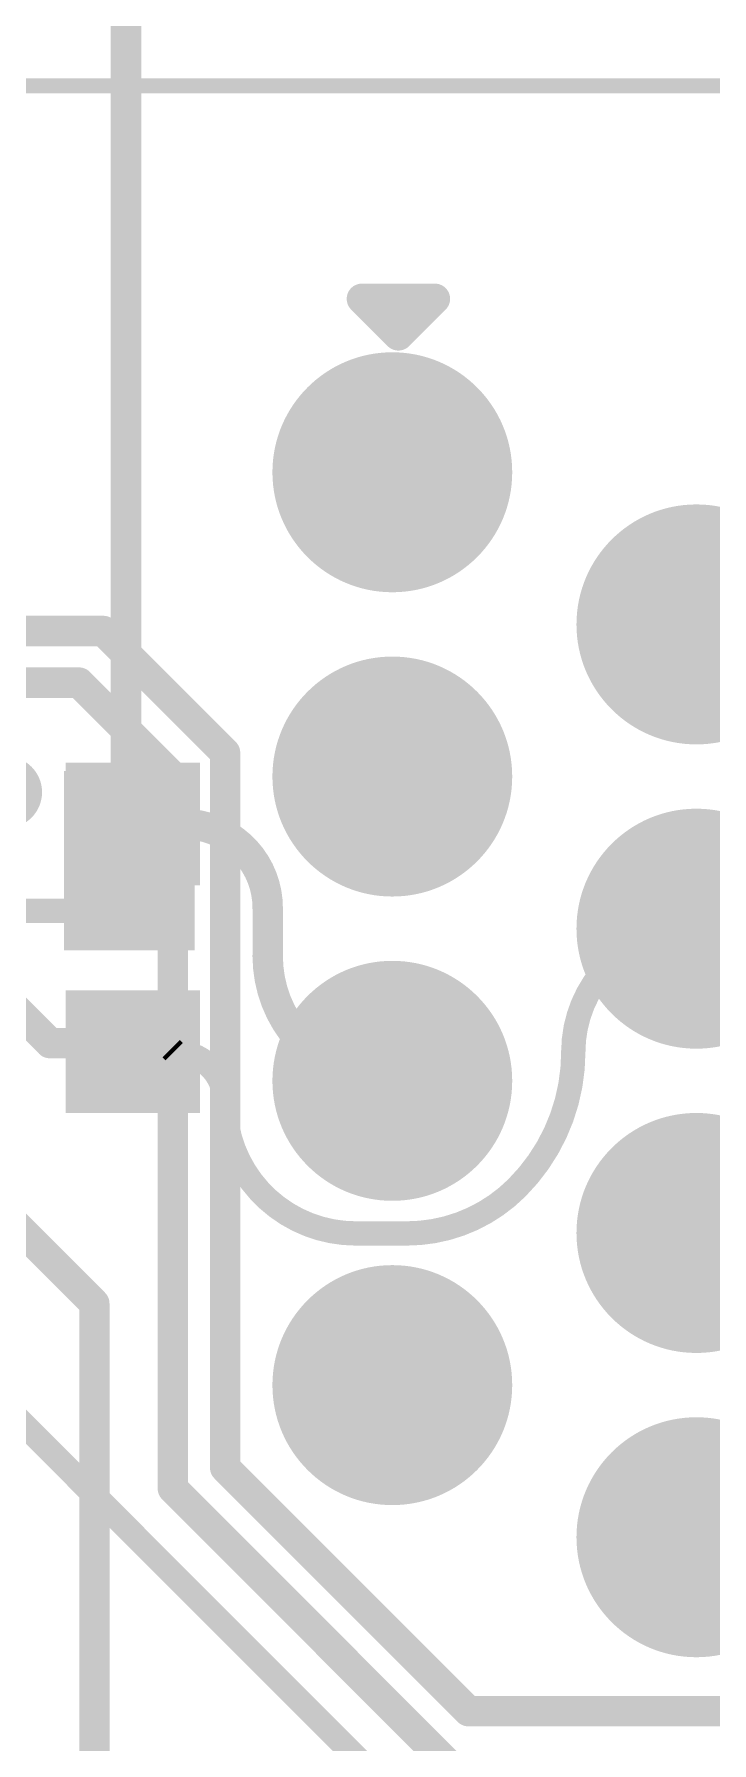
# Model space of a CAD drawing. Header units: millimetres. Extents: x -35.7 to 35.7, y -3.2 to 68.2.
# Drawn here: x -15.44 to -9.78, y 18.33 to 32.59 of the extents above; entities that cross this region are included whole.
import ezdxf

# ---------------------------------------------------------------- set-up
doc = ezdxf.new("R2010")
doc.units = ezdxf.units.MM
for name, color, linetype in [('BottomLayer', 5, 'Continuous'), ('BottomPaste', 16, 'Continuous'), ('BottomSolder', 6, 'Continuous'), ('MultiLayer', 9, 'Continuous'), ('PadHoleLayer', 156, 'Continuous'), ('TopLayer', 1, 'Continuous'), ('TopOverlay', 2, 'Continuous'), ('TopSolder', 216, 'Continuous'), ('ViaHoleLayer', 16, 'Continuous')]:
    doc.layers.add(name, color=color, linetype=linetype)

# ---------------------------------------------------------------- blocks, each defined once
blk = doc.blocks.new('SOT_23_B_26')
at = {"layer": 'BottomLayer'}
for points in [[(-1.36, 1.46), (-0.54, 1.46), (-0.54, 0.54), (-1.36, 0.54)], [(0.54, 1.46), (1.36, 1.46), (1.36, 0.54), (0.54, 0.54)], [(-0.41, -0.54), (0.41, -0.54), (0.41, -1.46), (-0.41, -1.46)]]:
    blk.add_hatch(color=5, dxfattribs=at).paths.add_polyline_path(points)
at = {"layer": 'BottomPaste'}
for points in [[(-1.36, 1.46), (-0.54, 1.46), (-0.54, 0.54), (-1.36, 0.54)], [(0.54, 1.46), (1.36, 1.46), (1.36, 0.54), (0.54, 0.54)], [(-0.41, -0.54), (0.41, -0.54), (0.41, -1.46), (-0.41, -1.46)]]:
    blk.add_hatch(color=16, dxfattribs=at).paths.add_polyline_path(points)
at = {"layer": 'BottomSolder'}
for points in [[(-1.462, 1.562), (-0.438, 1.562), (-0.438, 0.438), (-1.462, 0.438)], [(0.438, 1.562), (1.462, 1.562), (1.462, 0.438), (0.438, 0.438)], [(-0.512, -0.438), (0.512, -0.438), (0.512, -1.562), (-0.512, -1.562)]]:
    blk.add_hatch(color=6, dxfattribs=at).paths.add_polyline_path(points)
blk = doc.blocks.new('0855115001_58')
at = {"layer": 'BottomLayer'}
h = blk.add_hatch(color=5, dxfattribs=at)
edge = h.paths.add_edge_path()
edge.add_arc((-3.175, 4.445), 0.9, 0, 360)
h = blk.add_hatch(color=5, dxfattribs=at)
edge = h.paths.add_edge_path()
edge.add_arc((-0.635, 4.445), 0.9, 0, 360)
h = blk.add_hatch(color=5, dxfattribs=at)
edge = h.paths.add_edge_path()
edge.add_arc((1.905, 4.445), 0.9, 0, 360)
h = blk.add_hatch(color=5, dxfattribs=at)
edge = h.paths.add_edge_path()
edge.add_arc((4.445, 4.445), 0.9, 0, 360)
h = blk.add_hatch(color=5, dxfattribs=at)
edge = h.paths.add_edge_path()
edge.add_arc((-4.445, 1.905), 0.9, 0, 360)
h = blk.add_hatch(color=5, dxfattribs=at)
edge = h.paths.add_edge_path()
edge.add_arc((-1.905, 1.905), 0.9, 0, 360)
h = blk.add_hatch(color=5, dxfattribs=at)
edge = h.paths.add_edge_path()
edge.add_arc((0.635, 1.905), 0.9, 0, 360)
h = blk.add_hatch(color=5, dxfattribs=at)
edge = h.paths.add_edge_path()
edge.add_arc((3.175, 1.905), 0.9, 0, 360)
at = {"layer": 'BottomSolder'}
h = blk.add_hatch(color=6, dxfattribs=at)
edge = h.paths.add_edge_path()
edge.add_arc((-3.175, 4.445), 1.0016, 0, 360)
h = blk.add_hatch(color=6, dxfattribs=at)
edge = h.paths.add_edge_path()
edge.add_arc((-0.635, 4.445), 1.0016, 0, 360)
h = blk.add_hatch(color=6, dxfattribs=at)
edge = h.paths.add_edge_path()
edge.add_arc((1.905, 4.445), 1.0016, 0, 360)
h = blk.add_hatch(color=6, dxfattribs=at)
edge = h.paths.add_edge_path()
edge.add_arc((4.445, 4.445), 1.0016, 0, 360)
h = blk.add_hatch(color=6, dxfattribs=at)
edge = h.paths.add_edge_path()
edge.add_arc((-4.445, 1.905), 1.0016, 0, 360)
h = blk.add_hatch(color=6, dxfattribs=at)
edge = h.paths.add_edge_path()
edge.add_arc((-1.905, 1.905), 1.0016, 0, 360)
h = blk.add_hatch(color=6, dxfattribs=at)
edge = h.paths.add_edge_path()
edge.add_arc((0.635, 1.905), 1.0016, 0, 360)
h = blk.add_hatch(color=6, dxfattribs=at)
edge = h.paths.add_edge_path()
edge.add_arc((3.175, 1.905), 1.0016, 0, 360)
at = {"layer": 'MultiLayer'}
h = blk.add_hatch(color=9, dxfattribs=at)
edge = h.paths.add_edge_path()
edge.add_arc((-3.175, 4.445), 0.9, 0, 360)
h = blk.add_hatch(color=9, dxfattribs=at)
edge = h.paths.add_edge_path()
edge.add_arc((-0.635, 4.445), 0.9, 0, 360)
h = blk.add_hatch(color=9, dxfattribs=at)
edge = h.paths.add_edge_path()
edge.add_arc((1.905, 4.445), 0.9, 0, 360)
h = blk.add_hatch(color=9, dxfattribs=at)
edge = h.paths.add_edge_path()
edge.add_arc((4.445, 4.445), 0.9, 0, 360)
h = blk.add_hatch(color=9, dxfattribs=at)
edge = h.paths.add_edge_path()
edge.add_arc((-4.445, 1.905), 0.9, 0, 360)
h = blk.add_hatch(color=9, dxfattribs=at)
edge = h.paths.add_edge_path()
edge.add_arc((-1.905, 1.905), 0.9, 0, 360)
h = blk.add_hatch(color=9, dxfattribs=at)
edge = h.paths.add_edge_path()
edge.add_arc((0.635, 1.905), 0.9, 0, 360)
h = blk.add_hatch(color=9, dxfattribs=at)
edge = h.paths.add_edge_path()
edge.add_arc((3.175, 1.905), 0.9, 0, 360)
at = {"layer": 'PadHoleLayer'}
h = blk.add_hatch(color=156, dxfattribs=at)
edge = h.paths.add_edge_path()
edge.add_arc((-3.175, 4.445), 0.5, 0, 360)
h = blk.add_hatch(color=156, dxfattribs=at)
edge = h.paths.add_edge_path()
edge.add_arc((-0.635, 4.445), 0.5, 0, 360)
h = blk.add_hatch(color=156, dxfattribs=at)
edge = h.paths.add_edge_path()
edge.add_arc((1.905, 4.445), 0.5, 0, 360)
h = blk.add_hatch(color=156, dxfattribs=at)
edge = h.paths.add_edge_path()
edge.add_arc((4.445, 4.445), 0.5, 0, 360)
h = blk.add_hatch(color=156, dxfattribs=at)
edge = h.paths.add_edge_path()
edge.add_arc((-4.445, 1.905), 0.5, 0, 360)
h = blk.add_hatch(color=156, dxfattribs=at)
edge = h.paths.add_edge_path()
edge.add_arc((-1.905, 1.905), 0.5, 0, 360)
h = blk.add_hatch(color=156, dxfattribs=at)
edge = h.paths.add_edge_path()
edge.add_arc((0.635, 1.905), 0.5, 0, 360)
h = blk.add_hatch(color=156, dxfattribs=at)
edge = h.paths.add_edge_path()
edge.add_arc((3.175, 1.905), 0.5, 0, 360)
at = {"layer": 'TopLayer'}
h = blk.add_hatch(color=1, dxfattribs=at)
edge = h.paths.add_edge_path()
edge.add_arc((-3.175, 4.445), 0.9, 0, 360)
h = blk.add_hatch(color=1, dxfattribs=at)
edge = h.paths.add_edge_path()
edge.add_arc((-0.635, 4.445), 0.9, 0, 360)
h = blk.add_hatch(color=1, dxfattribs=at)
edge = h.paths.add_edge_path()
edge.add_arc((1.905, 4.445), 0.9, 0, 360)
h = blk.add_hatch(color=1, dxfattribs=at)
edge = h.paths.add_edge_path()
edge.add_arc((4.445, 4.445), 0.9, 0, 360)
h = blk.add_hatch(color=1, dxfattribs=at)
edge = h.paths.add_edge_path()
edge.add_arc((-4.445, 1.905), 0.9, 0, 360)
h = blk.add_hatch(color=1, dxfattribs=at)
edge = h.paths.add_edge_path()
edge.add_arc((-1.905, 1.905), 0.9, 0, 360)
h = blk.add_hatch(color=1, dxfattribs=at)
edge = h.paths.add_edge_path()
edge.add_arc((0.635, 1.905), 0.9, 0, 360)
h = blk.add_hatch(color=1, dxfattribs=at)
edge = h.paths.add_edge_path()
edge.add_arc((3.175, 1.905), 0.9, 0, 360)
at = {"layer": 'TopSolder'}
h = blk.add_hatch(color=216, dxfattribs=at)
edge = h.paths.add_edge_path()
edge.add_arc((-3.175, 4.445), 1.0016, 0, 360)
h = blk.add_hatch(color=216, dxfattribs=at)
edge = h.paths.add_edge_path()
edge.add_arc((-0.635, 4.445), 1.0016, 0, 360)
h = blk.add_hatch(color=216, dxfattribs=at)
edge = h.paths.add_edge_path()
edge.add_arc((1.905, 4.445), 1.0016, 0, 360)
h = blk.add_hatch(color=216, dxfattribs=at)
edge = h.paths.add_edge_path()
edge.add_arc((4.445, 4.445), 1.0016, 0, 360)
h = blk.add_hatch(color=216, dxfattribs=at)
edge = h.paths.add_edge_path()
edge.add_arc((-4.445, 1.905), 1.0016, 0, 360)
h = blk.add_hatch(color=216, dxfattribs=at)
edge = h.paths.add_edge_path()
edge.add_arc((-1.905, 1.905), 1.0016, 0, 360)
h = blk.add_hatch(color=216, dxfattribs=at)
edge = h.paths.add_edge_path()
edge.add_arc((0.635, 1.905), 1.0016, 0, 360)
h = blk.add_hatch(color=216, dxfattribs=at)
edge = h.paths.add_edge_path()
edge.add_arc((3.175, 1.905), 1.0016, 0, 360)
at = {"layer": 'TopOverlay'}
for points, const_width in [([(-7.6708, -9.4488), (-7.6708, 5.715)], 0.127), ([(-5.588, 1.9558), (-5.8928, 2.2606)], 0.254), ([(-5.8928, 1.651), (-5.8928, 2.2606)], 0.254), ([(-5.8928, 1.651), (-5.588, 1.9558)], 0.254)]:
    blk.add_lwpolyline(points, dxfattribs=dict(at, const_width=const_width))
at = {"layer": 'TopOverlay', "const_width": 0.127}
for points in [[(-5.9563, 2.2606, 1), (-5.8293, 2.2606, 1)], [(-5.9563, 2.2606, 1), (-5.8293, 2.2606, 1)], [(-5.6515, 1.9558, 1), (-5.5245, 1.9558, 1)], [(-5.6515, 1.9558, 1), (-5.5245, 1.9558, 1)], [(-5.9563, 1.651, 1), (-5.8293, 1.651, 1)], [(-5.9563, 1.651, 1), (-5.8293, 1.651, 1)]]:
    blk.add_lwpolyline(points, format="xyb", close=True, dxfattribs=at)

msp = doc.modelspace()

# ---------------------------------------------------------------- hatches: boundary and pattern name
at = {"layer": 'BottomLayer'}
h = msp.add_hatch(color=5, dxfattribs=at)
edge = h.paths.add_edge_path()
edge.add_arc((-15.672, 26.264), 0.3, 0, 360)
msp.add_hatch(color=5, dxfattribs=at).paths.add_polyline_path([(-15.189, 24.943), (-14.097, 24.943), (-14.097, 26.441), (-15.189, 26.441)])
h = msp.add_hatch(color=5, dxfattribs=at)
edge = h.paths.add_edge_path()
edge.add_arc((-14.884, 25.273), 0.3, 0, 360)
at = {"layer": 'BottomSolder'}
h = msp.add_hatch(color=6, dxfattribs=at)
edge = h.paths.add_edge_path()
edge.add_arc((-14.884, 25.273), 0.15, 0, 360)
at = {"layer": 'TopLayer'}
h = msp.add_hatch(color=1, dxfattribs=at)
edge = h.paths.add_edge_path()
edge.add_arc((-15.672, 26.264), 0.3, 0, 360)
h = msp.add_hatch(color=1, dxfattribs=at)
edge = h.paths.add_edge_path()
edge.add_arc((-14.884, 25.273), 0.3, 0, 360)
at = {"layer": 'TopSolder'}
h = msp.add_hatch(color=216, dxfattribs=at)
edge = h.paths.add_edge_path()
edge.add_arc((-14.884, 25.273), 0.15, 0, 360)
at = {"layer": 'ViaHoleLayer'}
h = msp.add_hatch(color=16, dxfattribs=at)
edge = h.paths.add_edge_path()
edge.add_arc((-14.884, 25.273), 0.15, 0, 360)

# ---------------------------------------------------------------- linework, layer by layer
at = {"layer": 'BottomLayer'}
for points, const_width in [([(-14.671, 26.055), (-14.671, 37.989)], 0.254), ([(-14.671, 26.055), (-14.614, 25.998)], 0.254), ([(-14.614, 25.998), (-14.187, 25.998)], 0.254), ([(-14.707, 25.905), (-14.614, 25.998)], 0.203), ([(-14.707, 25.273), (-14.707, 25.905)], 0.203), ([(-13.487, 24.897), (-13.487, 25.298)], 0.254), ([(-15.672, 24.536), (-15.306, 24.17)], 0.254), ([(-17.337, 24.398), (-14.935, 21.996)], 0.254), ([(-15.306, 24.17), (-14.686, 24.17)], 0.254), ([(-14.686, 24.17), (-14.64, 24.124)], 0.254), ([(-14.64, 24.124), (-14.614, 24.098)], 0.254), ([(-14.64, 24.124), (-14.294, 24.124)], 0.203), ([(-14.294, 24.124), (-14.268, 24.098)], 0.203), ([(-10.934, 24.098), (-10.934, 24.098)], 0.203), ([(-12.751, 22.581), (-12.326, 22.581)], 0.203), ([(-14.935, 16.375), (-14.935, 21.996)], 0.254)]:
    msp.add_lwpolyline(points, dxfattribs=dict(at, const_width=const_width))
for points, const_width in [([(-14.734, 26.055, 1), (-14.607, 26.055, 1)], 0.127), ([(-14.734, 26.055, 1), (-14.607, 26.055, 1)], 0.127), ([(-14.677, 25.998, 1), (-14.55, 25.998, 1)], 0.127), ([(-14.677, 25.998, 1), (-14.55, 25.998, 1)], 0.127), ([(-14.251, 25.998, 1), (-14.124, 25.998, 1)], 0.127), ([(-14.251, 25.998, 1), (-14.124, 25.998, 1)], 0.127), ([(-14.757, 25.905, 1), (-14.656, 25.905, 1)], 0.102), ([(-14.757, 25.905, 1), (-14.656, 25.905, 1)], 0.102), ([(-14.665, 25.998, 1), (-14.563, 25.998, 1)], 0.102), ([(-13.551, 25.298, 1), (-13.424, 25.298, 1)], 0.127), ([(-13.551, 25.298, 1), (-13.424, 25.298, 1)], 0.127), ([(-14.757, 25.273, 1), (-14.656, 25.273, 1)], 0.102), ([(-9.957, 25.125, 1), (-9.855, 25.125, 1)], 0.102), ([(-13.551, 24.897, 1), (-13.424, 24.897, 1)], 0.127), ([(-13.551, 24.897, 1), (-13.424, 24.897, 1)], 0.127), ([(-15.37, 24.17, 1), (-15.243, 24.17, 1)], 0.127), ([(-15.37, 24.17, 1), (-15.243, 24.17, 1)], 0.127), ([(-14.749, 24.17, 1), (-14.622, 24.17, 1)], 0.127), ([(-14.749, 24.17, 1), (-14.622, 24.17, 1)], 0.127), ([(-14.703, 24.124, 1), (-14.576, 24.124, 1)], 0.127), ([(-14.703, 24.124, 1), (-14.576, 24.124, 1)], 0.127), ([(-14.691, 24.124, 1), (-14.589, 24.124, 1)], 0.102), ([(-14.677, 24.098, 1), (-14.55, 24.098, 1)], 0.127), ([(-14.345, 24.124, 1), (-14.244, 24.124, 1)], 0.102), ([(-14.345, 24.124, 1), (-14.244, 24.124, 1)], 0.102), ([(-14.319, 24.098, 1), (-14.218, 24.098, 1)], 0.102), ([(-14.319, 24.098, 1), (-14.218, 24.098, 1)], 0.102), ([(-10.985, 24.098, 1), (-10.883, 24.098, 1)], 0.102), ([(-10.985, 24.098, 1), (-10.883, 24.098, 1)], 0.102), ([(-10.985, 24.098, 1), (-10.883, 24.098, 1)], 0.102), ([(-10.985, 24.098, 1), (-10.883, 24.098, 1)], 0.102), ([(-12.509, 23.855, 1), (-12.383, 23.855, 1)], 0.127), ([(-13.894, 23.673, 1), (-13.792, 23.673, 1)], 0.102), ([(-13.894, 23.673, 1), (-13.792, 23.673, 1)], 0.102), ([(-11.455, 22.962, 1), (-11.354, 22.962, 1)], 0.102), ([(-11.455, 22.962, 1), (-11.354, 22.962, 1)], 0.102), ([(-12.802, 22.581, 1), (-12.7, 22.581, 1)], 0.102), ([(-12.802, 22.581, 1), (-12.7, 22.581, 1)], 0.102), ([(-12.377, 22.581, 1), (-12.275, 22.581, 1)], 0.102), ([(-12.377, 22.581, 1), (-12.275, 22.581, 1)], 0.102), ([(-14.999, 21.996, 1), (-14.872, 21.996, 1)], 0.127), ([(-14.999, 21.996, 1), (-14.872, 21.996, 1)], 0.127)]:
    msp.add_lwpolyline(points, format="xyb", close=True, dxfattribs=dict(at, const_width=const_width))
for points, const_width in [([(-14.187, 25.998, -0.414214), (-13.487, 25.298)], 0.254), ([(-10.934, 24.098, -0.413842), (-9.906, 25.125)], 0.203), ([(-12.446, 23.855, -0.414214), (-13.487, 24.897)], 0.254), ([(-14.268, 24.098, -0.414214), (-13.843, 23.673)], 0.203), ([(-10.934, 24.098, -0.198998), (-11.405, 22.962)], 0.203), ([(-12.751, 22.581, -0.414214), (-13.843, 23.673)], 0.203), ([(-11.405, 22.962, -0.1992), (-12.326, 22.581)], 0.203)]:
    msp.add_lwpolyline(points, format="xyb", dxfattribs=dict(at, const_width=const_width))
at = {"layer": 'TopLayer'}
for points, const_width in [([(-20.295, 27.61), (-14.86, 27.61)], 0.254), ([(-14.86, 27.61), (-13.843, 26.594)], 0.254), ([(-20.476, 27.179), (-15.063, 27.179)], 0.254), ([(-15.063, 27.179), (-14.28, 26.395)], 0.254), ([(-13.843, 20.626), (-13.843, 26.594)], 0.254), ([(-14.28, 20.452), (-14.28, 26.395)], 0.254), ([(-15.94, 25.273), (-14.884, 25.273)], 0.203), ([(-12.446, 23.855), (-12.446, 24.155)], 0.203), ([(-16.002, 21.463), (-9.906, 15.367)], 0.203), ([(-13.843, 20.626), (-11.81, 18.593)], 0.254), ([(-14.28, 20.452), (-11.72, 17.892)], 0.254), ([(-11.81, 18.593), (-9.474, 18.593)], 0.254)]:
    msp.add_lwpolyline(points, dxfattribs=dict(at, const_width=const_width))
for points, const_width in [([(-14.923, 27.61, 1), (-14.796, 27.61, 1)], 0.127), ([(-14.923, 27.61, 1), (-14.796, 27.61, 1)], 0.127), ([(-15.126, 27.179, 1), (-14.999, 27.179, 1)], 0.127), ([(-15.126, 27.179, 1), (-14.999, 27.179, 1)], 0.127), ([(-13.906, 26.594, 1), (-13.78, 26.594, 1)], 0.127), ([(-13.906, 26.594, 1), (-13.78, 26.594, 1)], 0.127), ([(-14.343, 26.395, 1), (-14.216, 26.395, 1)], 0.127), ([(-14.343, 26.395, 1), (-14.216, 26.395, 1)], 0.127), ([(-14.935, 25.273, 1), (-14.834, 25.273, 1)], 0.102), ([(-12.497, 24.155, 1), (-12.395, 24.155, 1)], 0.102), ([(-12.497, 23.855, 1), (-12.395, 23.855, 1)], 0.102), ([(-13.906, 20.626, 1), (-13.78, 20.626, 1)], 0.127), ([(-13.906, 20.626, 1), (-13.78, 20.626, 1)], 0.127), ([(-14.343, 20.452, 1), (-14.216, 20.452, 1)], 0.127), ([(-14.343, 20.452, 1), (-14.216, 20.452, 1)], 0.127), ([(-11.873, 18.593, 1), (-11.746, 18.593, 1)], 0.127), ([(-11.873, 18.593, 1), (-11.746, 18.593, 1)], 0.127)]:
    msp.add_lwpolyline(points, format="xyb", close=True, dxfattribs=dict(at, const_width=const_width))

# ---------------------------------------------------------------- block references
at = {"rotation": 270}
for name, p in [('0855115001_58', (-14.351, 24.49)), ('SOT_23_B_26', (-15.614, 25.048))]:
    msp.add_blockref(name, p, dxfattribs=at)

doc.saveas('drawing.dxf')
